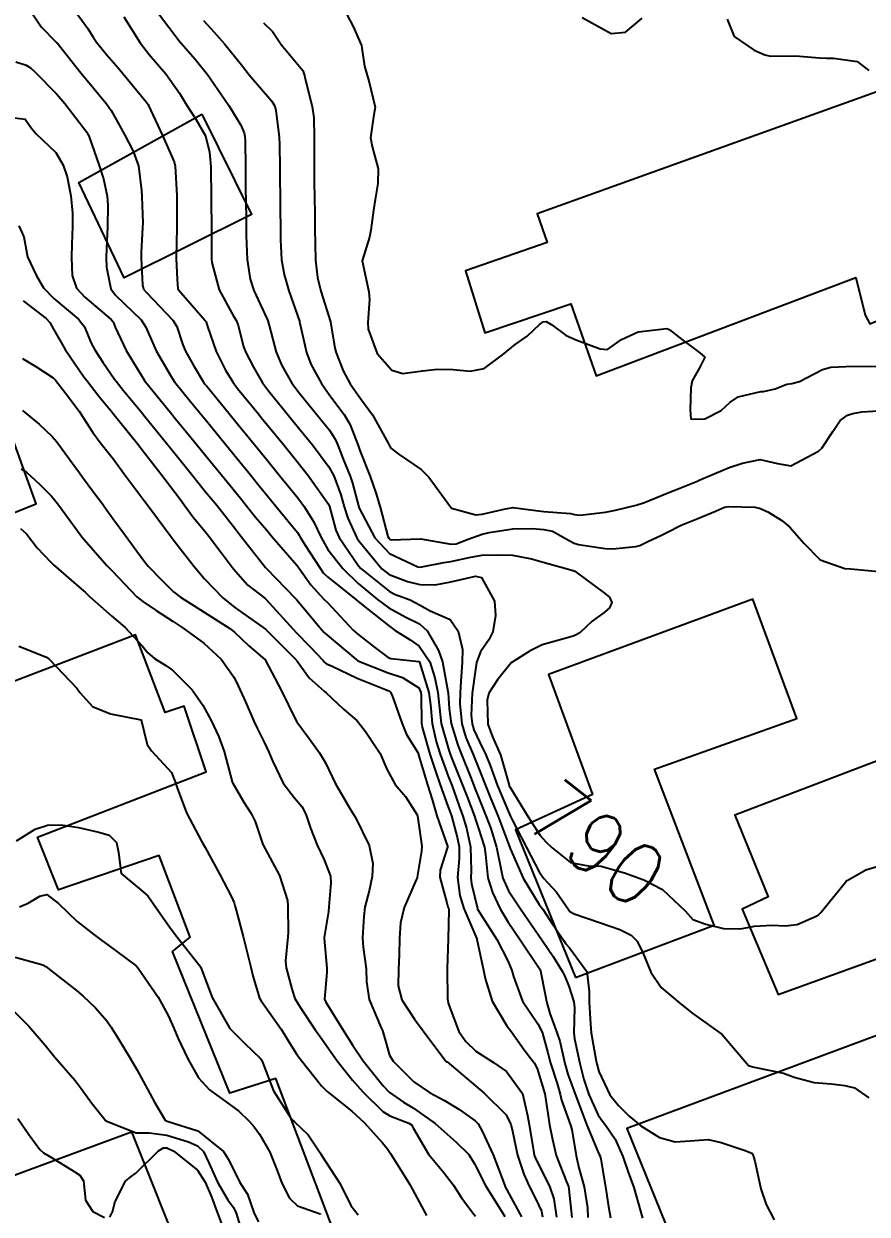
# Model space of a CAD drawing. Header units: metres. Extents: x 307586 to 320046, y 7427249 to 7434250.
# Drawn here: x 318845.8 to 318900.6, y 7429045.5 to 7429122.8 of the extents above; entities that cross this region are included whole.
import ezdxf
from ezdxf.enums import TextEntityAlignment as Align

# ---------------------------------------------------------------- set-up
doc = ezdxf.new("R2010")
doc.units = ezdxf.units.M
doc.header["$MEASUREMENT"] = 0
for name, color, linetype in [('Cotas', 45, 'Continuous'), ('Curvas de Nivel 1m', 11, 'Continuous'), ('Curvas de Nivel 5m', 15, 'Continuous'), ('Edificações', 30, 'Continuous')]:
    doc.layers.add(name, color=color, linetype=linetype)
doc.styles.add('Style-STANDARD', font='STANDARD.shx')

msp = doc.modelspace()

# ---------------------------------------------------------------- linework, layer by layer
at = {"layer": 'Curvas de Nivel 1m', "flags": 128}
for points, elevation in [([(318846.259, 7429123.686), (318846.966, 7429122.639), (318847.916, 7429121.661), (318847.956, 7429121.624), (318847.992, 7429121.592), (318849.543, 7429119.644), (318849.965, 7429119.132), (318851.203, 7429117.621), (318851.513, 7429117.191), (318851.931, 7429116.465), (318852.398, 7429115.605), (318852.949, 7429114.558), (318853.292, 7429113.596), (318853.477, 7429111.994), (318853.501, 7429111.594), (318853.558, 7429109.891), (318853.55, 7429109.593), (318853.46, 7429107.962), (318853.456, 7429107.594), (318853.537, 7429105.861), (318853.618, 7429105.592), (318853.8, 7429105.363), (318855.517, 7429103.573), (318855.769, 7429103.159), (318856.159, 7429101.966), (318856.331, 7429101.561), (318856.846, 7429100.655), (318857.518, 7429099.543), (318857.607, 7429099.418), (318857.729, 7429099.268), (318859.154, 7429097.525), (318859.696, 7429096.862), (318860.299, 7429096.121), (318860.804, 7429095.503), (318861.667, 7429094.443), (318862.453, 7429093.482), (318863.638, 7429092.015), (318864.059, 7429091.466), (318864.654, 7429090.49), (318865.16, 7429089.447), (318865.601, 7429088.661), (318866.555, 7429087.43), (318867.573, 7429086.447), (318868.812, 7429085.408), (318869.555, 7429084.864), (318870.657, 7429084.273), (318871.54, 7429083.82), (318872.052, 7429083.365), (318872.773, 7429082.105), (318873.046, 7429081.355), (318873.399, 7429079.446), (318873.407, 7429079.351), (318873.477, 7429078.305), (318873.612, 7429077.348), (318874.045, 7429075.937), (318874.283, 7429075.337), (318874.862, 7429073.888), (318875.084, 7429073.325), (318875.175, 7429073.088), (318875.405, 7429072.506), (318875.884, 7429071.315), (318876.182, 7429070.515), (318876.548, 7429069.308), (318876.845, 7429067.81), (318876.957, 7429067.304), (318877.335, 7429066.48), (318878.109, 7429065.292), (318879.297, 7429063.577), (318879.5, 7429063.277), (318880.226, 7429062.21), (318880.83, 7429061.257), (318880.982, 7429060.966), (318881.263, 7429060.286), (318881.585, 7429059.247), (318881.617, 7429058.876), (318881.579, 7429057.246), (318881.623, 7429056.842), (318881.978, 7429055.242), (318882.226, 7429054.201), (318882.544, 7429053.236), (318883.16, 7429051.897), (318883.43, 7429051.501), (318883.663, 7429051.222), (318884.255, 7429050.325), (318884.762, 7429049.206), (318885.118, 7429048.19), (318885.478, 7429047.196), (318885.639, 7429046.653), (318886.039, 7429045.19)], 793), ([(318849.162, 7429123.649), (318850.002, 7429122.536), (318850.332, 7429121.97), (318850.56, 7429121.631), (318851.208, 7429120.844), (318851.976, 7429119.963), (318852.274, 7429119.607), (318853.776, 7429117.761), (318853.908, 7429117.59), (318853.942, 7429117.527), (318854.845, 7429115.581), (318855.61, 7429113.86), (318855.677, 7429113.572), (318855.782, 7429111.663), (318855.783, 7429111.571), (318855.784, 7429109.64), (318855.784, 7429109.571), (318855.736, 7429107.659), (318855.734, 7429107.571), (318855.809, 7429106.223), (318855.848, 7429105.614), (318855.864, 7429105.569), (318856.339, 7429105.018), (318857.627, 7429103.542), (318857.681, 7429103.451), (318857.769, 7429103.155), (318858.339, 7429101.534), (318858.941, 7429100.328), (318859.438, 7429099.523), (318859.727, 7429099.133), (318861.053, 7429097.5), (318861.347, 7429097.143), (318861.695, 7429096.714), (318862.702, 7429095.48), (318863.665, 7429094.302), (318864.32, 7429093.463), (318865.634, 7429091.604), (318865.685, 7429091.501), (318865.697, 7429091.449), (318866.106, 7429089.924), (318866.331, 7429089.433), (318867.585, 7429087.592), (318867.742, 7429087.418), (318869.569, 7429085.961), (318869.933, 7429085.761), (318870.932, 7429085.379), (318871.558, 7429085.054), (318872.238, 7429084.677), (318873.544, 7429084.1), (318874.054, 7429083.342), (318874.344, 7429082.161), (318874.315, 7429081.338), (318874.239, 7429080.078), (318874.184, 7429079.34), (318874.164, 7429078.658), (318874.306, 7429077.337), (318874.567, 7429076.447), (318875.033, 7429075.326), (318875.428, 7429074.355), (318875.844, 7429073.316), (318876.147, 7429072.571), (318876.654, 7429071.307), (318877.374, 7429069.394), (318877.416, 7429069.3), (318877.447, 7429069.224), (318878.28, 7429067.291), (318879.326, 7429065.589), (318879.46, 7429065.413), (318879.56, 7429065.276), (318880.035, 7429064.546), (318880.91, 7429063.256), (318881.066, 7429063.029), (318881.288, 7429062.766), (318882.418, 7429061.239), (318882.565, 7429059.932), (318882.583, 7429059.237), (318882.656, 7429057.811), (318882.698, 7429057.235), (318883.034, 7429055.402), (318883.07, 7429055.231), (318883.195, 7429054.724), (318883.928, 7429053.219), (318884.485, 7429052.529), (318885.159, 7429051.841), (318885.932, 7429051.192), (318887.146, 7429050.446), (318888.155, 7429050.157), (318889.144, 7429050.225), (318890.307, 7429050.305), (318891.143, 7429050.114), (318892.642, 7429049.611), (318893.136, 7429049.427), (318893.245, 7429049.219), (318893.281, 7429049.108), (318893.332, 7429048.905), (318893.735, 7429047.101), (318894.072, 7429046.075), (318894.588, 7429045.087)], 792), ([(318852.326, 7429123.291), (318853.386, 7429121.596), (318853.985, 7429120.847), (318855.06, 7429119.579), (318855.954, 7429118.318), (318856.411, 7429117.563), (318857.005, 7429116.625), (318857.631, 7429115.544), (318857.907, 7429114.49), (318857.98, 7429113.539), (318857.984, 7429113.447), (318858.009, 7429111.539), (318858.007, 7429111.403), (318858.032, 7429109.538), (318858.031, 7429109.357), (318858.028, 7429107.538), (318858.042, 7429107.317), (318858.53, 7429105.533), (318859.471, 7429103.83), (318859.653, 7429103.521), (318859.77, 7429103.215), (318860.104, 7429101.862), (318860.235, 7429101.513), (318860.752, 7429100.514), (318861.348, 7429099.496), (318861.725, 7429098.978), (318862.946, 7429097.478), (318863.694, 7429096.564), (318864.598, 7429095.461), (318865.662, 7429094.045), (318865.975, 7429093.445), (318866.425, 7429092.222), (318866.651, 7429091.435), (318866.886, 7429090.688), (318867.48, 7429089.421), (318867.61, 7429089.219), (318869.092, 7429087.405), (318869.579, 7429087.043), (318870.771, 7429086.578), (318871.573, 7429086.389), (318872.572, 7429086.361), (318873.575, 7429086.559), (318875.183, 7429086.93), (318875.578, 7429086.847), (318876.424, 7429085.311), (318876.489, 7429084.371), (318876.314, 7429083.312), (318876.057, 7429082.786), (318875.52, 7429082.005), (318875.262, 7429081.324), (318875.2, 7429081.015), (318874.973, 7429079.328), (318874.903, 7429077.897), (318874.96, 7429077.328), (318875.074, 7429076.941), (318875.451, 7429076.153), (318875.864, 7429075.316), (318876.134, 7429074.612), (318876.617, 7429073.308), (318877.394, 7429071.454), (318877.47, 7429071.299), (318877.559, 7429071.13), (318878.497, 7429069.289), (318879.349, 7429067.67), (318879.635, 7429067.276), (318880.447, 7429066.376), (318881.227, 7429065.251), (318881.321, 7429065.135), (318881.594, 7429064.972), (318883.31, 7429064.383), (318884.561, 7429063.954), (318885.299, 7429063.595), (318885.69, 7429063.196), (318886.075, 7429062.402), (318886.579, 7429061.187), (318887.263, 7429060.186), (318888.461, 7429059.168), (318889.244, 7429058.542), (318891.223, 7429057.13), (318892.938, 7429055.113), (318893.202, 7429055.026), (318893.3, 7429055.01), (318895.196, 7429054.622), (318895.904, 7429054.365), (318897.192, 7429054.003), (318898.306, 7429053.935), (318899.191, 7429053.82), (318899.818, 7429053.659), (318900.751, 7429053.016)], 791), ([(318857.509, 7429123.049), (318858.003, 7429122.51), (318858.873, 7429121.531), (318859.979, 7429120.158), (318860.254, 7429119.794), (318860.483, 7429119.512), (318861.948, 7429117.804), (318862.145, 7429117.488), (318862.222, 7429117.205), (318862.428, 7429115.485), (318862.459, 7429114.94), (318862.474, 7429113.484), (318862.478, 7429112.893), (318862.496, 7429111.484), (318862.503, 7429110.848), (318862.518, 7429109.483), (318862.524, 7429108.802), (318862.586, 7429107.482), (318862.749, 7429106.545), (318863.059, 7429105.477), (318863.74, 7429103.504), (318863.752, 7429103.47), (318863.772, 7429103.374), (318864.214, 7429101.465), (318864.496, 7429100.712), (318865.174, 7429099.456), (318865.721, 7429098.666), (318866.652, 7429097.436), (318867.039, 7429096.773), (318867.562, 7429095.422), (318867.678, 7429095.103), (318868.335, 7429093.413), (318868.705, 7429092.347), (318868.99, 7429091.406), (318869.499, 7429089.516), (318869.551, 7429089.401), (318869.612, 7429089.335), (318869.716, 7429089.294), (318871.613, 7429089.356), (318871.632, 7429089.35), (318873.608, 7429089.004), (318873.921, 7429089.033), (318874.719, 7429089.333), (318875.616, 7429089.655), (318876.078, 7429089.776), (318877.62, 7429090.004), (318878.886, 7429090.022), (318879.62, 7429089.967), (318880.189, 7429089.842), (318881.285, 7429089.255), (318881.61, 7429089.069), (318881.872, 7429088.985), (318883.605, 7429088.73), (318884.121, 7429088.706), (318885.608, 7429088.861), (318885.876, 7429088.931), (318886.429, 7429089.192), (318887.232, 7429089.569), (318887.619, 7429089.768), (318888.547, 7429090.247), (318889.628, 7429090.684), (318890.793, 7429091.143), (318891.368, 7429091.403), (318891.638, 7429091.467), (318893.339, 7429091.411), (318893.636, 7429091.346), (318894.195, 7429091.102), (318895.092, 7429090.552), (318895.623, 7429090.103), (318896.524, 7429089.071), (318897.597, 7429087.986), (318899.197, 7429087.436), (318899.588, 7429087.412), (318901.37, 7429087.229)], 789), ([(318866.83, 7429123.438), (318867.231, 7429122.658), (318867.769, 7429121.423), (318867.811, 7429121.243), (318867.98, 7429120.084), (318868.158, 7429119.418), (318868.266, 7429119.12), (318868.658, 7429117.413), (318868.555, 7429116.795), (318868.363, 7429115.416), (318868.463, 7429114.866), (318868.869, 7429113.41), (318868.849, 7429112.445), (318868.675, 7429111.412), (318868.562, 7429110.717), (318868.381, 7429109.415), (318868.296, 7429108.966), (318867.823, 7429107.42), (318868.245, 7429105.416), (318868.29, 7429104.921), (318868.186, 7429103.416), (318868.208, 7429102.976), (318868.795, 7429101.41), (318869.742, 7429100.314), (318870.456, 7429100.105), (318871.742, 7429100.269), (318872.719, 7429100.384), (318873.743, 7429100.352), (318874.836, 7429100.245), (318875.744, 7429100.432), (318876.939, 7429101.312), (318877.76, 7429101.981), (318878.538, 7429102.52), (318879.357, 7429103.284), (318879.589, 7429103.469), (318879.776, 7429103.48), (318880.144, 7429103.274), (318881.081, 7429102.576), (318881.763, 7429102.279), (318883.295, 7429101.697), (318883.757, 7429101.66), (318884.676, 7429102.309), (318885.769, 7429102.806), (318887.619, 7429103.03), (318887.771, 7429102.965), (318888.664, 7429102.271), (318889.757, 7429101.45), (318890.086, 7429101.155), (318889.746, 7429100.477), (318889.276, 7429099.626), (318889.173, 7429099.166), (318889.146, 7429097.731), (318889.182, 7429097.165), (318889.703, 7429097.133), (318890.083, 7429097.154), (318891.155, 7429097.694), (318891.719, 7429098.221), (318892.261, 7429098.589), (318893.73, 7429098.925), (318893.898, 7429098.941), (318894.669, 7429099.101), (318895.41, 7429099.419), (318895.736, 7429099.448), (318896.243, 7429099.588), (318897.746, 7429100.352), (318898.286, 7429100.516), (318899.748, 7429100.568), (318901.297, 7429100.565)], 787), ([(318882.124, 7429123.249), (318884.003, 7429122.211), (318884.941, 7429122.283), (318886.023, 7429123.21)], 786), ([(318891.552, 7429123.137), (318892.006, 7429122.01), (318893.301, 7429121.117), (318893.99, 7429120.818), (318894.363, 7429120.732), (318895.99, 7429120.758), (318897.545, 7429120.623), (318897.988, 7429120.597), (318898.451, 7429120.593), (318899.986, 7429120.392), (318900.748, 7429119.796)], 786), ([(318861.409, 7429122.901), (318862.001, 7429122.341), (318862.56, 7429121.484), (318863.976, 7429119.803), (318864.065, 7429119.469), (318864.09, 7429119.35), (318864.581, 7429117.464), (318864.686, 7429116.712), (318864.703, 7429115.462), (318864.701, 7429114.672), (318864.703, 7429113.462), (318864.712, 7429112.635), (318864.726, 7429111.461), (318864.737, 7429110.589), (318864.751, 7429109.461), (318864.758, 7429108.542), (318864.8, 7429107.46), (318864.927, 7429106.344), (318865.136, 7429105.457), (318865.773, 7429103.45), (318866.051, 7429101.74), (318866.125, 7429101.444), (318866.583, 7429100.279), (318867.038, 7429099.43), (318867.719, 7429098.48), (318868.499, 7429097.412), (318869.513, 7429095.574), (318869.589, 7429095.401), (318869.681, 7429095.24), (318870.237, 7429094.829), (318871.66, 7429093.87), (318872.164, 7429093.365), (318873.633, 7429091.35), (318875.218, 7429090.924), (318875.629, 7429090.966), (318877.127, 7429091.308), (318877.634, 7429091.383), (318878.274, 7429091.294), (318879.631, 7429091.125), (318881.369, 7429090.993), (318881.63, 7429090.947), (318881.978, 7429090.898), (318883.632, 7429091.098), (318884.292, 7429091.22), (318885.636, 7429091.542), (318886.167, 7429091.724), (318887.644, 7429092.321), (318888.258, 7429092.563), (318889.663, 7429093.133), (318889.681, 7429093.141), (318889.719, 7429093.159), (318891.671, 7429093.984), (318892.53, 7429094.265), (318893.677, 7429094.509), (318894.82, 7429094.244), (318895.673, 7429094.107), (318897.488, 7429095.063), (318897.685, 7429095.256), (318898.413, 7429096.336), (318898.896, 7429097.048), (318899.355, 7429097.396), (318899.71, 7429097.511), (318900.284, 7429097.604), (318901.713, 7429097.707)], 788), ([(318845.312, 7429120.364), (318845.978, 7429120.152), (318846.258, 7429119.968), (318846.568, 7429119.681), (318847.952, 7429118.272), (318848.491, 7429117.655), (318849.924, 7429115.781), (318849.983, 7429115.699), (318850.015, 7429115.639), (318850.08, 7429115.478), (318850.735, 7429113.627), (318851.013, 7429112.752), (318851.249, 7429111.619), (318851.293, 7429111.044), (318851.28, 7429109.619), (318851.208, 7429108.244), (318851.186, 7429107.62), (318851.206, 7429107.008), (318851.483, 7429105.615), (318851.797, 7429105.2), (318853.458, 7429103.593), (318853.768, 7429103.112), (318854.437, 7429101.583), (318855.402, 7429099.908), (318855.627, 7429099.571), (318855.731, 7429099.435), (318856.563, 7429098.405), (318857.266, 7429097.547), (318857.462, 7429097.305), (318857.698, 7429097.02), (318858.912, 7429095.528), (318859.669, 7429094.601), (318860.56, 7429093.506), (318861.05, 7429092.902), (318861.64, 7429092.174), (318862.205, 7429091.484), (318863.616, 7429089.756), (318863.731, 7429089.586), (318863.799, 7429089.467), (318864.127, 7429088.941), (318865.082, 7429087.448), (318865.291, 7429087.155), (318865.577, 7429086.88), (318867.395, 7429085.422), (318867.561, 7429085.285), (318868.188, 7429084.779), (318869.538, 7429083.714), (318869.968, 7429083.393), (318870.942, 7429082.793), (318871.523, 7429082.377), (318872.221, 7429081.363), (318872.55, 7429080.312), (318872.741, 7429079.358), (318872.894, 7429077.933), (318872.967, 7429077.355), (318873.446, 7429075.618), (318873.513, 7429075.418), (318873.54, 7429075.349), (318873.611, 7429075.177), (318874.351, 7429073.336), (318874.647, 7429072.573), (318875.116, 7429071.324), (318875.188, 7429071.12), (318875.385, 7429070.516), (318875.765, 7429069.316), (318875.846, 7429068.835), (318875.995, 7429067.313), (318876.283, 7429066.361), (318876.782, 7429065.305), (318877.31, 7429064.428), (318878.086, 7429063.292), (318879.275, 7429061.506), (318879.367, 7429061.372), (318879.406, 7429061.278), (318879.709, 7429059.725), (318879.805, 7429059.272), (318880.017, 7429058.493), (318880.482, 7429057.261), (318880.659, 7429056.7), (318880.988, 7429055.253), (318881.193, 7429054.556), (318881.657, 7429053.245), (318881.959, 7429052.448), (318882.42, 7429051.237), (318883.136, 7429049.52), (318883.233, 7429049.328), (318883.281, 7429049.228), (318883.328, 7429049.029), (318883.627, 7429047.222), (318883.823, 7429045.952), (318883.968, 7429045.217)], 794), ([(318845.502, 7429109.693), (318845.842, 7429108.99), (318846.08, 7429107.686), (318846.638, 7429106.504), (318847.108, 7429105.67), (318847.793, 7429104.968), (318849.381, 7429103.644), (318849.768, 7429103.13), (318850.204, 7429102.079), (318850.439, 7429101.63), (318850.965, 7429100.842), (318851.734, 7429099.742), (318851.836, 7429099.609), (318852.3, 7429099.029), (318853.477, 7429097.592), (318853.7, 7429097.314), (318855.117, 7429095.576), (318855.673, 7429094.888), (318856.733, 7429093.554), (318857.135, 7429093.035), (318857.642, 7429092.42), (318858.368, 7429091.533), (318859.617, 7429089.954), (318859.808, 7429089.711), (318859.966, 7429089.515), (318861.384, 7429087.695), (318861.543, 7429087.491), (318861.56, 7429087.468), (318861.583, 7429087.45), (318863.499, 7429085.471), (318863.562, 7429085.401), (318865.197, 7429083.445), (318865.356, 7429083.268), (318865.53, 7429083.106), (318867.411, 7429081.524), (318867.513, 7429081.437), (318867.546, 7429081.42), (318869.505, 7429080.641), (318870.446, 7429080.33), (318871.496, 7429079.672), (318871.636, 7429079.369), (318871.659, 7429079.199), (318871.684, 7429077.368), (318871.718, 7429077.11), (318872.217, 7429075.362), (318872.607, 7429074.177), (318872.896, 7429073.355), (318873.399, 7429071.977), (318873.568, 7429071.521), (318873.621, 7429071.347), (318873.995, 7429069.957), (318874.12, 7429069.339), (318874.116, 7429068.584), (318874.027, 7429067.34), (318874.165, 7429066.172), (318874.426, 7429065.333), (318875.265, 7429063.348), (318875.274, 7429063.32), (318875.275, 7429063.303), (318875.292, 7429063.228), (318875.713, 7429061.316), (318875.816, 7429060.766), (318876.266, 7429059.31), (318877.229, 7429057.693), (318877.526, 7429057.297), (318878.36, 7429056.14), (318878.997, 7429055.282), (318879.197, 7429054.917), (318879.702, 7429053.272), (318879.887, 7429051.996), (318880.007, 7429051.267), (318880.182, 7429050.303), (318880.42, 7429049.261), (318881.108, 7429047.566), (318881.231, 7429047.249), (318881.26, 7429047.09), (318881.439, 7429045.246)], 796), ([(318845.79, 7429104.815), (318847.287, 7429103.667), (318847.526, 7429103.419), (318847.766, 7429102.984), (318848.512, 7429101.652), (318849.735, 7429099.893), (318849.845, 7429099.749), (318849.925, 7429099.637), (318850.714, 7429098.621), (318851.547, 7429097.612), (318851.616, 7429097.525), (318851.701, 7429097.421), (318853.169, 7429095.595), (318853.673, 7429094.955), (318854.745, 7429093.579), (318855.641, 7429092.397), (318855.998, 7429091.926), (318856.265, 7429091.561), (318856.846, 7429090.773), (318857.616, 7429089.828), (318857.847, 7429089.538), (318858.669, 7429088.458), (318859.375, 7429087.522), (318859.58, 7429087.244), (318860.4, 7429086.337), (318861.499, 7429085.491), (318861.562, 7429085.438), (318863.33, 7429083.472), (318863.531, 7429083.264), (318864.431, 7429082.365), (318865.279, 7429081.444), (318865.391, 7429081.321), (318865.511, 7429081.237), (318865.878, 7429081.068), (318867.502, 7429080.301), (318869.342, 7429079.554), (318869.494, 7429079.505), (318869.57, 7429079.475), (318869.668, 7429079.397), (318869.786, 7429079.098), (318870.401, 7429077.386), (318870.705, 7429076.631), (318871.444, 7429075.455), (318871.481, 7429075.37), (318871.493, 7429075.319), (318872.077, 7429073.363), (318872.364, 7429072.4), (318872.67, 7429071.357), (318873.373, 7429069.382), (318873.38, 7429069.357), (318873.372, 7429069.306), (318872.882, 7429067.823), (318872.868, 7429067.355), (318873.326, 7429065.7), (318873.398, 7429065.423), (318873.424, 7429065.348), (318873.456, 7429065.212), (318873.413, 7429063.348), (318873.343, 7429061.418), (318873.341, 7429061.349), (318873.367, 7429059.462), (318873.379, 7429059.348), (318873.421, 7429059.177), (318874.098, 7429057.337), (318874.569, 7429056.682), (318875.21, 7429056.052), (318876.354, 7429055.308), (318877.194, 7429054.731), (318878.245, 7429053.289), (318878.573, 7429051.871), (318878.669, 7429051.285), (318878.971, 7429049.445), (318879.01, 7429049.281), (318879.129, 7429048.994), (318879.99, 7429047.267), (318880.285, 7429046.452), (318880.453, 7429045.259)], 797), ([(318845.744, 7429101.082), (318846.612, 7429100.553), (318847.734, 7429099.813), (318847.899, 7429099.658), (318848.572, 7429098.8), (318849.441, 7429097.643), (318849.699, 7429097.236), (318850.315, 7429096.257), (318850.804, 7429095.623), (318851.667, 7429094.526), (318852.341, 7429093.603), (318853.636, 7429091.868), (318853.843, 7429091.588), (318854.541, 7429090.663), (318855.346, 7429089.573), (318855.608, 7429089.218), (318856.895, 7429087.547), (318857.575, 7429086.757), (318858.763, 7429085.528), (318859.553, 7429084.891), (318861.533, 7429083.49), (318863.513, 7429081.507), (318863.532, 7429081.489), (318863.546, 7429081.47), (318864.369, 7429080.325), (318865.359, 7429079.442), (318865.491, 7429079.334), (318866.617, 7429078.287), (318867.465, 7429077.539), (318867.585, 7429077.419), (318868.048, 7429076.823), (318868.983, 7429075.405), (318869.428, 7429074.387), (318869.97, 7429073.392), (318870.63, 7429072.607), (318871.393, 7429071.419), (318871.407, 7429071.37), (318871.409, 7429071.354), (318871.708, 7429069.367), (318871.688, 7429069.047), (318871.399, 7429067.369), (318871.391, 7429067.321), (318871.341, 7429067.189), (318870.541, 7429065.382), (318870.306, 7429064.387), (318870.24, 7429063.386), (318870.217, 7429062.321), (318870.184, 7429061.386), (318870.163, 7429060.287), (318870.402, 7429059.383), (318871.234, 7429058.123), (318871.796, 7429057.364), (318873.204, 7429055.489), (318873.266, 7429055.411), (318873.336, 7429055.348), (318875.18, 7429053.786), (318875.761, 7429053.314), (318877.159, 7429051.936), (318877.492, 7429051.297), (318877.598, 7429050.846), (318877.918, 7429049.292), (318878.339, 7429048.063), (318878.681, 7429047.284), (318879.095, 7429046.483), (318879.471, 7429045.658), (318879.545, 7429045.273)], 798), ([(318845.749, 7429097.689), (318846.821, 7429096.8), (318847.686, 7429096.001), (318847.974, 7429095.657), (318848.845, 7429094.468), (318849.451, 7429093.642), (318849.65, 7429093.373), (318850.387, 7429092.375), (318850.94, 7429091.62), (318851.23, 7429091.217), (318851.624, 7429090.687), (318852.419, 7429089.602), (318853.589, 7429087.983), (318853.923, 7429087.585), (318854.745, 7429086.743), (318855.566, 7429085.914), (318856.008, 7429085.556), (318857.549, 7429084.588), (318859.227, 7429083.523), (318859.531, 7429083.28), (318860.441, 7429082.425), (318861.513, 7429081.49), (318862.578, 7429079.479), (318863.466, 7429077.657), (318863.571, 7429077.468), (318864.368, 7429076.373), (318865.057, 7429075.446), (318865.433, 7429074.785), (318866.086, 7429073.433), (318867.057, 7429071.763), (318867.281, 7429071.421), (318867.391, 7429071.25), (318868.287, 7429069.411), (318868.505, 7429068.259), (318868.475, 7429067.409), (318868.274, 7429066.47), (318868.003, 7429065.413), (318867.922, 7429064.805), (318867.846, 7429063.414), (318867.88, 7429062.821), (318868.075, 7429061.412), (318868.111, 7429060.565), (318868.28, 7429059.41), (318869.063, 7429057.564), (318869.135, 7429057.401), (318869.22, 7429057.097), (318869.6, 7429055.787), (318869.835, 7429055.391), (318871.183, 7429054.057), (318872.196, 7429053.36), (318873.168, 7429052.837), (318874.108, 7429052.282), (318875.155, 7429051.532), (318875.352, 7429051.318), (318875.615, 7429050.849), (318876.345, 7429049.308), (318877.084, 7429047.319), (318877.091, 7429047.3), (318877.103, 7429047.283), (318878.174, 7429045.289)], 799), ([(318845.608, 7429090.02), (318846.002, 7429089.684), (318846.7, 7429088.779), (318847.585, 7429087.827), (318847.767, 7429087.658), (318849.568, 7429086.101), (318849.814, 7429085.885), (318850.086, 7429085.632), (318851.544, 7429084.327), (318852.431, 7429083.601), (318853.521, 7429082.402), (318853.883, 7429081.951), (318854.321, 7429081.578), (318855.072, 7429081.13), (318855.506, 7429080.819), (318856.783, 7429079.547), (318857.478, 7429078.55), (318858.009, 7429077.535), (318858.498, 7429076.484), (318858.852, 7429075.526), (318859.372, 7429073.562), (318859.384, 7429073.52), (318859.412, 7429073.463), (318860.135, 7429072.244), (318860.598, 7429071.502), (318860.863, 7429070.973), (318861.373, 7429069.49), (318862.443, 7429067.479), (318862.961, 7429065.839), (318862.998, 7429065.473), (318863.005, 7429063.765), (318862.981, 7429063.473), (318862.837, 7429061.915), (318862.891, 7429061.474), (318863.259, 7429060.107), (318863.395, 7429059.608), (318863.453, 7429059.467), (318863.792, 7429058.914), (318864.777, 7429057.447), (318864.961, 7429057.184), (318865.217, 7429056.818), (318866.19, 7429055.43), (318867.184, 7429054.173), (318867.87, 7429053.413), (318869.16, 7429052.132), (318869.61, 7429051.846), (318870.849, 7429051.375), (318871.031, 7429051.251), (318871.149, 7429051.028), (318872.124, 7429049.36), (318873.115, 7429048.186), (318873.754, 7429047.34), (318874.282, 7429046.52), (318875.084, 7429045.459), (318875.191, 7429045.319)], 801), ([(318845.52, 7429082.379), (318847.317, 7429081.662), (318847.511, 7429081.521), (318849.277, 7429079.642), (318849.48, 7429079.361), (318850.293, 7429078.446), (318851.468, 7429077.977), (318853.463, 7429077.59), (318853.854, 7429075.991), (318854.123, 7429075.58), (318855.422, 7429074.169), (318855.678, 7429073.557), (318855.793, 7429073.172), (318856.405, 7429071.55), (318857.375, 7429069.702), (318857.472, 7429069.539), (318857.62, 7429069.287), (318858.58, 7429067.528), (318859.329, 7429066.088), (318859.503, 7429065.696), (318859.55, 7429065.517), (318859.626, 7429065.208), (318860.092, 7429063.508), (318860.325, 7429062.546), (318860.581, 7429061.5), (318860.724, 7429060.955), (318861.157, 7429059.491), (318861.25, 7429059.323), (318862.562, 7429057.477), (318863.212, 7429056.423), (318863.578, 7429055.836), (318863.856, 7429055.46), (318865.178, 7429053.786), (318865.537, 7429053.436), (318867.16, 7429052.153), (318867.947, 7429051.412), (318869.14, 7429050.083), (318869.455, 7429049.714), (318869.671, 7429049.392), (318870.646, 7429047.841), (318870.919, 7429047.373), (318870.982, 7429047.252), (318871.1, 7429047.054), (318872.004, 7429045.361)], 802), ([(318845.364, 7429069.727), (318846.563, 7429070.48), (318847.379, 7429070.751), (318848.265, 7429070.766), (318849.377, 7429070.589), (318850.699, 7429070.295), (318851.37, 7429070.085), (318851.863, 7429069.605), (318851.994, 7429068.966), (318852.153, 7429067.602), (318853.333, 7429066.628), (318853.884, 7429066.137), (318854.28, 7429065.576), (318855.301, 7429064.127), (318855.735, 7429063.556), (318857.273, 7429061.593), (318857.306, 7429061.54), (318857.329, 7429061.483), (318858.072, 7429059.532), (318859.223, 7429057.52), (318860.226, 7429056.517), (318861.204, 7429055.6), (318861.282, 7429055.489), (318861.353, 7429055.336), (318862.053, 7429053.481), (318863.156, 7429051.742), (318863.279, 7429051.593), (318863.416, 7429051.466), (318864.309, 7429050.617), (318865.085, 7429049.441), (318865.132, 7429049.358), (318866.403, 7429047.427), (318867.089, 7429046.013), (318867.56, 7429045.415)], 803), ([(318845.557, 7429065.44), (318846.119, 7429065.672), (318846.866, 7429066.126), (318847.329, 7429066.24), (318848.092, 7429065.652), (318849.305, 7429064.469), (318850.378, 7429063.624), (318850.913, 7429063.239), (318851.287, 7429062.968), (318853.14, 7429061.591), (318853.271, 7429061.454), (318854.557, 7429059.57), (318854.81, 7429059.138), (318855.23, 7429058.317), (318855.576, 7429057.556), (318855.852, 7429056.918), (318856.486, 7429055.547), (318857.185, 7429054.322), (318857.91, 7429053.533), (318859.164, 7429052.629), (318859.8, 7429052.151), (318860.486, 7429051.5), (318860.796, 7429051.142), (318861.145, 7429050.655), (318861.82, 7429049.483), (318862.298, 7429048.296), (318862.604, 7429047.475), (318863.093, 7429046.493), (318863.621, 7429045.995), (318865.083, 7429045.468), (318865.115, 7429045.44)], 804), ([(318845.232, 7429058.613), (318846.159, 7429057.671), (318847.211, 7429056.432), (318847.859, 7429055.653), (318849.18, 7429054.133), (318849.566, 7429053.634), (318850.23, 7429052.691), (318851.09, 7429051.611), (318851.152, 7429051.553), (318851.272, 7429051.488), (318853.14, 7429050.743), (318853.97, 7429050.748), (318855.138, 7429050.587), (318856.529, 7429050.149), (318857.128, 7429049.906), (318857.521, 7429049.536), (318857.856, 7429048.792), (318858.422, 7429047.527), (318859.092, 7429046.394), (318859.46, 7429045.888), (318859.628, 7429045.512), (318859.902, 7429044.676)], 806), ([(318845.443, 7429051.677), (318846.165, 7429050.642), (318846.879, 7429049.662), (318847.121, 7429049.447), (318847.634, 7429049.138), (318849.109, 7429048.233), (318849.467, 7429047.995), (318849.71, 7429047.631), (318849.836, 7429046.375), (318850.311, 7429045.622), (318851.077, 7429045.237)], 807), ([(318851.419, 7429045.266), (318851.598, 7429045.605), (318851.765, 7429046.279), (318852.441, 7429047.597), (318852.804, 7429047.895), (318853.108, 7429048.114), (318854.593, 7429049.568), (318854.915, 7429049.774), (318855.126, 7429049.757), (318855.578, 7429049.555), (318857.111, 7429048.307), (318857.62, 7429047.535), (318858.038, 7429046.586), (318858.419, 7429045.527), (318859.058, 7429043.858)], 807)]:
    msp.add_lwpolyline(points, dxfattribs=dict(at, elevation=elevation))
at = {"layer": 'Curvas de Nivel 5m', "flags": 128}
for points, elevation in [([(318854.511, 7429123.585), (318855.994, 7429121.635), (318856.023, 7429121.599), (318856.05, 7429121.569), (318856.97, 7429120.543), (318857.767, 7429119.543), (318857.969, 7429119.261), (318859.167, 7429117.528), (318859.93, 7429116.255), (318860.157, 7429115.748), (318860.203, 7429115.516), (318860.217, 7429115.217), (318860.232, 7429113.515), (318860.25, 7429111.887), (318860.256, 7429111.514), (318860.276, 7429109.932), (318860.279, 7429109.514), (318860.28, 7429109.08), (318860.343, 7429107.512), (318860.54, 7429106.239), (318860.78, 7429105.505), (318861.641, 7429103.626), (318861.706, 7429103.491), (318861.724, 7429103.442), (318861.77, 7429103.227), (318862.237, 7429101.485), (318862.594, 7429100.632), (318863.26, 7429099.475), (318863.723, 7429098.836), (318864.847, 7429097.459), (318865.693, 7429096.412), (318866.078, 7429095.835), (318866.249, 7429095.442), (318866.578, 7429094.528), (318867.033, 7429093.429), (318867.193, 7429092.972), (318867.606, 7429091.42), (318867.611, 7429091.398), (318867.632, 7429091.355), (318868.655, 7429089.41), (318869.598, 7429088.394), (318871.434, 7429087.524), (318871.585, 7429087.51), (318873.135, 7429087.809), (318873.591, 7429087.871), (318874.783, 7429088.144), (318875.597, 7429088.291), (318876.591, 7429088.318), (318877.598, 7429088.282), (318878.832, 7429088.05), (318879.591, 7429087.846), (318881.545, 7429087.289), (318881.583, 7429087.273), (318881.633, 7429087.249), (318883.569, 7429085.821), (318883.905, 7429085.563), (318884.05, 7429085.223), (318883.905, 7429084.878), (318883.553, 7429084.564), (318882.771, 7429084.012), (318881.964, 7429083.246), (318881.691, 7429083.089), (318881.531, 7429083.032), (318881.225, 7429082.95), (318879.525, 7429082.459), (318878.743, 7429082.066), (318877.513, 7429081.3), (318876.622, 7429080.189), (318876.054, 7429079.314), (318875.939, 7429078.863), (318875.99, 7429077.315), (318876.287, 7429076.479), (318876.804, 7429075.306), (318877.368, 7429073.346), (318877.383, 7429073.3), (318877.412, 7429073.241), (318878.614, 7429071.288), (318879.381, 7429070.073), (318879.755, 7429069.652), (318880.167, 7429069.268), (318881.359, 7429068.309), (318882.504, 7429068.09), (318883.355, 7429068.066), (318884.935, 7429067.62), (318885.347, 7429067.47), (318886.123, 7429067.192), (318887.337, 7429066.551), (318888.807, 7429065.165), (318889.315, 7429064.599), (318890.152, 7429064.305), (318891.306, 7429064.026), (318892.415, 7429064.01), (318893.309, 7429064.17), (318894.465, 7429064.247), (318895.314, 7429064.204), (318896.093, 7429064.294), (318897.321, 7429064.83), (318897.472, 7429064.908), (318897.638, 7429065.057), (318898.377, 7429066.005), (318899.232, 7429067.041), (318899.285, 7429067.1), (318899.345, 7429067.148), (318900.549, 7429067.828), (318901.359, 7429068.07)], 790), ([(318844.872, 7429116.763), (318845.932, 7429116.63), (318846.312, 7429116.07), (318846.634, 7429115.679), (318847.905, 7429114.477), (318848.384, 7429113.655), (318848.649, 7429112.889), (318848.9, 7429111.65), (318848.987, 7429110.523), (318848.992, 7429109.649), (318848.948, 7429108.537), (318848.924, 7429107.649), (318848.976, 7429106.483), (318849.254, 7429105.645), (318849.794, 7429105.066), (318851.52, 7429103.614), (318851.63, 7429103.471), (318851.768, 7429103.123), (318852.483, 7429101.603), (318853.67, 7429099.654), (318853.716, 7429099.59), (318853.733, 7429099.567), (318855.364, 7429097.573), (318855.699, 7429097.159), (318856.415, 7429096.284), (318857.013, 7429095.55), (318857.671, 7429094.744), (318858.664, 7429093.53), (318859.641, 7429092.336), (318860.008, 7429091.886), (318860.306, 7429091.51), (318860.894, 7429090.77), (318861.617, 7429089.911), (318861.981, 7429089.486), (318863.585, 7429087.633), (318863.702, 7429087.468), (318864.477, 7429086.362), (318865.331, 7429085.443), (318865.56, 7429085.212), (318867.237, 7429083.423), (318867.53, 7429083.152), (318868.644, 7429082.287), (318869.515, 7429081.634), (318869.689, 7429081.571), (318871.513, 7429081.39), (318871.534, 7429081.37), (318871.55, 7429081.332), (318872.157, 7429079.363), (318872.27, 7429078.573), (318872.367, 7429077.361), (318872.623, 7429076.186), (318872.884, 7429075.356), (318873.421, 7429073.918), (318873.642, 7429073.347), (318874.111, 7429072.05), (318874.354, 7429071.336), (318874.598, 7429070.545), (318874.859, 7429069.328), (318874.897, 7429067.779), (318874.882, 7429067.327), (318874.93, 7429066.917), (318875.309, 7429065.32), (318875.322, 7429065.286), (318876.572, 7429063.307), (318877.279, 7429061.929), (318877.552, 7429061.297), (318877.661, 7429060.904), (318878.237, 7429059.29), (318879.231, 7429057.834), (318879.518, 7429057.276), (318879.883, 7429055.943), (318880.061, 7429055.267), (318880.495, 7429053.948), (318880.69, 7429053.257), (318880.785, 7429052.872), (318881.158, 7429051.775), (318881.363, 7429051.248), (318881.448, 7429050.949), (318881.722, 7429049.244), (318881.903, 7429048.461), (318882.24, 7429047.239), (318882.467, 7429045.858), (318882.493, 7429045.236)], 795), ([(318845.656, 7429093.906), (318845.998, 7429093.685), (318846.87, 7429092.896), (318847.638, 7429092.119), (318848.017, 7429091.656), (318849.142, 7429090.12), (318849.495, 7429089.641), (318849.611, 7429089.492), (318851.231, 7429087.615), (318851.407, 7429087.439), (318851.58, 7429087.271), (318853.182, 7429085.594), (318853.558, 7429085.283), (318854.429, 7429084.698), (318855.539, 7429083.973), (318856.184, 7429083.553), (318857.523, 7429082.565), (318858.665, 7429081.528), (318859.501, 7429080.337), (318859.768, 7429079.788), (318859.894, 7429079.514), (318860.234, 7429078.756), (318860.777, 7429077.5), (318860.999, 7429077.037), (318861.449, 7429076.145), (318861.767, 7429075.487), (318861.994, 7429074.925), (318862.695, 7429073.477), (318863.404, 7429072.53), (318863.897, 7429071.962), (318864.17, 7429071.458), (318864.474, 7429070.544), (318864.908, 7429069.447), (318865.359, 7429068.484), (318865.758, 7429067.436), (318865.787, 7429066.987), (318865.666, 7429065.437), (318865.635, 7429065.12), (318865.359, 7429063.439), (318865.357, 7429063.374), (318865.522, 7429061.438), (318865.522, 7429061.186), (318865.384, 7429059.439), (318865.463, 7429059.225), (318866.586, 7429057.426), (318867.213, 7429056.427), (318867.897, 7429055.413), (318869.179, 7429053.788), (318869.575, 7429053.394), (318870.516, 7429052.73), (318871.163, 7429052.352), (318872.571, 7429051.356), (318873.148, 7429050.839), (318873.932, 7429050.13), (318874.749, 7429049.326), (318875.124, 7429048.727), (318875.838, 7429047.313), (318877.083, 7429045.3)], 800), ([(318845.278, 7429062.158), (318847.076, 7429061.662), (318847.271, 7429061.557), (318847.685, 7429061.237), (318849.248, 7429059.997), (318849.696, 7429059.633), (318850.487, 7429058.873), (318851.227, 7429058.022), (318851.517, 7429057.607), (318852.006, 7429056.811), (318852.738, 7429055.595), (318853.191, 7429054.816), (318853.882, 7429053.579), (318854.33, 7429052.738), (318855.023, 7429051.562), (318855.152, 7429051.504), (318855.222, 7429051.489), (318857.143, 7429050.876), (318858.802, 7429049.523), (318859.125, 7429049.004), (318859.877, 7429047.508), (318860.36, 7429046.765), (318860.808, 7429045.494), (318861.075, 7429044.963)], 805)]:
    msp.add_lwpolyline(points, dxfattribs=dict(at, elevation=elevation))
at = {"layer": 'Edificações'}
for points in [[(318902.359, 7429118.801), (318879.191, 7429110.472), (318879.84, 7429108.627), (318874.548, 7429106.781), (318875.796, 7429102.742), (318881.388, 7429104.637), (318883.036, 7429099.949), (318899.912, 7429106.332), (318900.511, 7429103.889), (318900.811, 7429103.34), (318909.598, 7429106.881), (318907.252, 7429113.514), (318904.655, 7429112.517), (318902.359, 7429118.801)], [(318857.408, 7429116.955), (318860.627, 7429110.432), (318852.345, 7429106.319), (318849.41, 7429112.512), (318857.408, 7429116.955)], [(318823.715, 7429082.536), (318846.635, 7429091.634), (318843.35, 7429100.732), (318839.468, 7429099.539), (318836.183, 7429107.443), (318821.849, 7429102.373), (318825.955, 7429092.678), (318820.356, 7429090.217), (318823.715, 7429082.536)], [(318881.692, 7429060.831), (318890.688, 7429064.233), (318886.825, 7429074.387), (318896.063, 7429077.677), (318893.204, 7429085.429), (318879.929, 7429080.533), (318882.788, 7429072.731), (318877.785, 7429070.436), (318881.692, 7429060.831)], [(318860.47, 7429030.551), (318870.774, 7429034.672), (318867.385, 7429040.63), (318862.215, 7429054.281), (318859.232, 7429053.317), (318855.503, 7429062.519), (318856.639, 7429063.47), (318854.621, 7429068.772), (318848.084, 7429066.537), (318846.724, 7429069.955), (318857.692, 7429074.206), (318856.244, 7429078.469), (318855.016, 7429078.075), (318853.086, 7429083.114), (318823.466, 7429071.761), (318828.592, 7429058.335), (318834.385, 7429042.53), (318836, 7429038.161), (318845.413, 7429041.784), (318843.255, 7429047.268), (318852.841, 7429050.812), (318856.329, 7429042.073), (318860.47, 7429030.551)], [(318918.297, 7429075.18), (318916.122, 7429080.571), (318892.04, 7429071.399), (318894.215, 7429066.09), (318892.524, 7429065.285), (318894.859, 7429059.734), (318909.759, 7429065.124), (318907.907, 7429070.273), (318918.297, 7429075.18)], [(318921.425, 7429064.567), (318885.025, 7429051.015), (318890.65, 7429037.133), (318894.621, 7429038.538), (318897.434, 7429031.018), (318929.532, 7429042.504), (318924.568, 7429057.378), (318921.425, 7429064.567)]]:
    msp.add_lwpolyline(points, dxfattribs=at)

# ---------------------------------------------------------------- texts
at = {"layer": 'Cotas', "style": 'Style-STANDARD'}
msp.add_text('790', height=4, rotation=322.17145, dxfattribs=at).set_placement((318883.09, 7429069.525, 790), align=Align.MIDDLE_CENTER)

doc.saveas('drawing.dxf')
